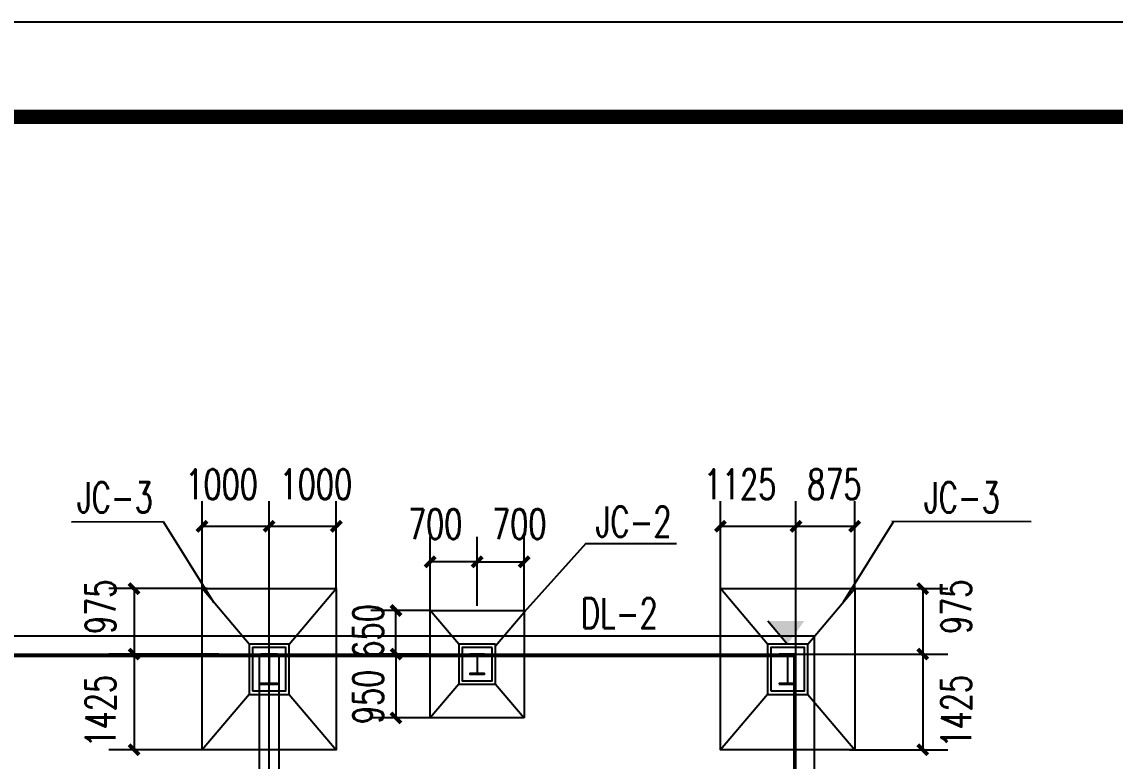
# Model space of a CAD drawing. Extents: x 180850 to 1399066, y 113487 to 334416.
# Drawn here: x 367315 to 383606, y 209367 to 220382 of the extents above; entities that cross this region are included whole.
import ezdxf

# ---------------------------------------------------------------- set-up
doc = ezdxf.new("R2010")
doc.units = 0
doc.header["$LTSCALE"] = 1000
for name, color, linetype in [('AXIS', 3, 'Continuous'), ('DOTE', 1, 'Continuous'), ('GZ', 50, 'Continuous'), ('PUB_TEXT', 7, 'Continuous'), ('PUB_TITLE', 4, 'Continuous'), ('YCX', 90, 'Continuous'), ('承台', 2, 'Continuous')]:
    doc.layers.add(name, color=color, linetype=linetype)
doc.styles.add('_TCH_DIM_T3', font='SIMPLEX', dxfattribs={"width": 0.705882, "bigfont": 'GBCBIG'})
doc.dimstyles.new('TCH_150_1', dxfattribs={"dimtxt": 446.25, "dimasz": 150, "dimexe": 375, "dimexo": 450, "dimgap": 189.375, "dimtad": 1, "dimdec": 0, "dimzin": 0, "dimdsep": 46, "dimtxsty": '_TCH_DIM_T3', "dimblk": 'ARCHTICK', "dimcen": 0.09, "dimclrd": 256, "dimclre": 256, "dimclrt": 7, "dimazin": 2, "dimtfac": 1, "dimtdec": 0, "dimtix": 1, "dimtmove": 2, "dimatfit": 3, "dimfxl": 1, "dimtolj": 1, "dimtzin": 0, "dimarcsym": 0})

# ---------------------------------------------------------------- blocks, each defined once
blk = doc.blocks.new('A$C33B20A31')
at = {"color": 6}
blk.add_line((52100, 35050), (52340, 35050), dxfattribs=at)
at = {"layer": 'GZ', "color": 6}
for points in [[(52125, 35050), (52375, 35050), (52375, 35060), (52257, 35060), (52253, 35065), (52253, 35485), (52257, 35490), (52375, 35490), (52375, 35500), (52125, 35500), (52125, 35490), (52243, 35490), (52247, 35486), (52247, 35065), (52243, 35060), (52125, 35060), (52125, 35050)], [(59850, 35050), (60100, 35050), (60100, 35060), (59982, 35060), (59978, 35065), (59978, 35485), (59982, 35490), (60100, 35490), (60100, 35500), (59850, 35500), (59850, 35490), (59968, 35490), (59972, 35486), (59972, 35065), (59968, 35060), (59850, 35060), (59850, 35050)]]:
    blk.add_lwpolyline(points, close=True, dxfattribs=at)
at = {"layer": 'GZ'}
blk.add_lwpolyline([(55460, 35500), (55240, 35500), (55240, 35490), (55343, 35490), (55347, 35485), (55347, 35215), (55343, 35210), (55240, 35210), (55240, 35200), (55460, 35200), (55460, 35210), (55357, 35210), (55353, 35214), (55353, 35485), (55357, 35490), (55460, 35490), (55460, 35500)], close=True, dxfattribs=at)
blk = doc.blocks.new('_ArchTick')
at = {"color": 0, "linetype": 'ByBlock', "const_width": 0.4}
blk.add_lwpolyline([(-0.5, -0.5), (0.5, 0.5)], dxfattribs=at)
blk = doc.blocks.new('*D1320')
at = {"layer": 'AXIS', "linetype": 'ByBlock', "lineweight": -2, "transparency": 16777216}
for p, q in [((370000, 211901), (370000, 213241)), ((371000, 211901), (371000, 213241)), ((370000, 212866), (371000, 212866))]:
    blk.add_line(p, q, dxfattribs=at)
at = {"layer": 'Defpoints', "color": 0, "linetype": 'ByBlock', "transparency": 16777216}
for p in [(371000, 212866), (370000, 211451), (371000, 211451)]:
    blk.add_point(p, dxfattribs=at)
at = {"layer": 'AXIS', "linetype": 'ByBlock', "lineweight": -2, "transparency": 16777216, "xscale": 150, "yscale": 150, "zscale": 150, "rotation": 180}
blk.add_blockref('_ArchTick', (370000, 212866), dxfattribs=at)
at = {"layer": 'AXIS', "linetype": 'ByBlock', "lineweight": -2, "transparency": 16777216, "xscale": 150, "yscale": 150, "zscale": 150}
blk.add_blockref('_ArchTick', (371000, 212866), dxfattribs=at)
at = {"layer": 'AXIS', "color": 7, "linetype": 'ByBlock', "transparency": 16777216, "insert": (370292, 213492), "char_height": 446.2, "attachment_point": 5, "style": '_TCH_DIM_T3'}
blk.add_mtext('\\A1;1000', dxfattribs=at)
blk = doc.blocks.new('*D1321')
at = {"layer": 'AXIS', "linetype": 'ByBlock', "lineweight": -2, "transparency": 16777216}
for p, q in [((370250, 210962), (368612, 210962)), ((368987, 210962), (368987, 209538)), ((370075, 209538), (368612, 209538))]:
    blk.add_line(p, q, dxfattribs=at)
at = {"layer": 'Defpoints', "color": 0, "linetype": 'ByBlock', "transparency": 16777216}
for p in [(370700, 210962), (368987, 209538), (370525, 209538)]:
    blk.add_point(p, dxfattribs=at)
at = {"layer": 'AXIS', "linetype": 'ByBlock', "lineweight": -2, "transparency": 16777216, "xscale": 150, "yscale": 150, "zscale": 150}
for p, rotation in [((368987, 210962), 90), ((368987, 209538), 270)]:
    blk.add_blockref('_ArchTick', p, dxfattribs=dict(at, rotation=rotation))
at = {"layer": 'AXIS', "color": 7, "linetype": 'ByBlock', "transparency": 16777216, "insert": (368487, 210111), "char_height": 446.2, "attachment_point": 5, "rotation": 90, "style": '_TCH_DIM_T3'}
blk.add_mtext('\\A1;1425', dxfattribs=at)
blk = doc.blocks.new('*D1322')
at = {"layer": 'AXIS', "linetype": 'ByBlock', "lineweight": -2, "transparency": 16777216}
for p, q in [((370075, 211938), (368612, 211938)), ((368987, 211938), (368987, 210962)), ((370250, 210962), (368612, 210962))]:
    blk.add_line(p, q, dxfattribs=at)
at = {"layer": 'Defpoints', "color": 0, "linetype": 'ByBlock', "transparency": 16777216}
for p in [(370525, 211938), (368987, 210962), (370700, 210962)]:
    blk.add_point(p, dxfattribs=at)
at = {"layer": 'AXIS', "linetype": 'ByBlock', "lineweight": -2, "transparency": 16777216, "xscale": 150, "yscale": 150, "zscale": 150}
for p, rotation in [((368987, 211938), 90), ((368987, 210962), 270)]:
    blk.add_blockref('_ArchTick', p, dxfattribs=dict(at, rotation=rotation))
at = {"layer": 'AXIS', "color": 7, "linetype": 'ByBlock', "transparency": 16777216, "insert": (368487, 211667), "char_height": 446.2, "attachment_point": 5, "rotation": 90, "style": '_TCH_DIM_T3'}
blk.add_mtext('\\A1;975', dxfattribs=at)
blk = doc.blocks.new('*D1323')
at = {"layer": 'AXIS', "linetype": 'ByBlock', "lineweight": -2, "transparency": 16777216}
for p, q in [((371000, 211901), (371000, 213241)), ((372000, 211901), (372000, 213241)), ((371000, 212866), (372000, 212866))]:
    blk.add_line(p, q, dxfattribs=at)
at = {"layer": 'Defpoints', "color": 0, "linetype": 'ByBlock', "transparency": 16777216}
for p in [(372000, 212866), (371000, 211451), (372000, 211451)]:
    blk.add_point(p, dxfattribs=at)
at = {"layer": 'AXIS', "linetype": 'ByBlock', "lineweight": -2, "transparency": 16777216, "xscale": 150, "yscale": 150, "zscale": 150, "rotation": 180}
blk.add_blockref('_ArchTick', (371000, 212866), dxfattribs=at)
at = {"layer": 'AXIS', "linetype": 'ByBlock', "lineweight": -2, "transparency": 16777216, "xscale": 150, "yscale": 150, "zscale": 150}
blk.add_blockref('_ArchTick', (372000, 212866), dxfattribs=at)
at = {"layer": 'AXIS', "color": 7, "linetype": 'ByBlock', "transparency": 16777216, "insert": (371697, 213492), "char_height": 446.2, "attachment_point": 5, "style": '_TCH_DIM_T3'}
blk.add_mtext('\\A1;1000', dxfattribs=at)
blk = doc.blocks.new('*D1324')
at = {"layer": 'AXIS', "linetype": 'ByBlock', "lineweight": -2, "transparency": 16777216}
for p, q in [((377725, 211901), (377725, 213241)), ((378850, 211907), (378850, 213241)), ((377725, 212866), (378850, 212866))]:
    blk.add_line(p, q, dxfattribs=at)
at = {"layer": 'Defpoints', "color": 0, "linetype": 'ByBlock', "transparency": 16777216}
for p in [(378850, 212866), (378850, 211457), (377725, 211451)]:
    blk.add_point(p, dxfattribs=at)
at = {"layer": 'AXIS', "linetype": 'ByBlock', "lineweight": -2, "transparency": 16777216, "xscale": 150, "yscale": 150, "zscale": 150, "rotation": 180}
blk.add_blockref('_ArchTick', (377725, 212866), dxfattribs=at)
at = {"layer": 'AXIS', "linetype": 'ByBlock', "lineweight": -2, "transparency": 16777216, "xscale": 150, "yscale": 150, "zscale": 150}
blk.add_blockref('_ArchTick', (378850, 212866), dxfattribs=at)
at = {"layer": 'AXIS', "color": 7, "linetype": 'ByBlock', "transparency": 16777216, "insert": (378017, 213492), "char_height": 446.2, "attachment_point": 5, "style": '_TCH_DIM_T3'}
blk.add_mtext('\\A1;1125', dxfattribs=at)
blk = doc.blocks.new('*D1325')
at = {"layer": 'AXIS', "linetype": 'ByBlock', "lineweight": -2, "transparency": 16777216}
for p, q in [((379475, 210962), (381114, 210962)), ((380739, 210962), (380739, 209538)), ((379650, 209538), (381114, 209538))]:
    blk.add_line(p, q, dxfattribs=at)
at = {"layer": 'Defpoints', "color": 0, "linetype": 'ByBlock', "transparency": 16777216}
for p in [(379025, 210962), (379200, 209538), (380739, 209538)]:
    blk.add_point(p, dxfattribs=at)
at = {"layer": 'AXIS', "linetype": 'ByBlock', "lineweight": -2, "transparency": 16777216, "xscale": 150, "yscale": 150, "zscale": 150}
for p, rotation in [((380739, 210962), 90), ((380739, 209538), 270)]:
    blk.add_blockref('_ArchTick', p, dxfattribs=dict(at, rotation=rotation))
at = {"layer": 'AXIS', "color": 7, "linetype": 'ByBlock', "transparency": 16777216, "insert": (381239, 210111), "char_height": 446.2, "attachment_point": 5, "rotation": 90, "style": '_TCH_DIM_T3'}
blk.add_mtext('\\A1;1425', dxfattribs=at)
blk = doc.blocks.new('*D1326')
at = {"layer": 'AXIS', "linetype": 'ByBlock', "lineweight": -2, "transparency": 16777216}
for p, q in [((379650, 211938), (381114, 211938)), ((380739, 211938), (380739, 210962)), ((379475, 210962), (381114, 210962))]:
    blk.add_line(p, q, dxfattribs=at)
at = {"layer": 'Defpoints', "color": 0, "linetype": 'ByBlock', "transparency": 16777216}
for p in [(379200, 211938), (379025, 210962), (380739, 210962)]:
    blk.add_point(p, dxfattribs=at)
at = {"layer": 'AXIS', "linetype": 'ByBlock', "lineweight": -2, "transparency": 16777216, "xscale": 150, "yscale": 150, "zscale": 150}
for p, rotation in [((380739, 211938), 90), ((380739, 210962), 270)]:
    blk.add_blockref('_ArchTick', p, dxfattribs=dict(at, rotation=rotation))
at = {"layer": 'AXIS', "color": 7, "linetype": 'ByBlock', "transparency": 16777216, "insert": (381239, 211667), "char_height": 446.2, "attachment_point": 5, "rotation": 90, "style": '_TCH_DIM_T3'}
blk.add_mtext('\\A1;975', dxfattribs=at)
blk = doc.blocks.new('*D1327')
at = {"layer": 'AXIS', "linetype": 'ByBlock', "lineweight": -2, "transparency": 16777216}
for p, q in [((378850, 211907), (378850, 213241)), ((379725, 211901), (379725, 213241)), ((378850, 212866), (379725, 212866))]:
    blk.add_line(p, q, dxfattribs=at)
at = {"layer": 'Defpoints', "color": 0, "linetype": 'ByBlock', "transparency": 16777216}
for p in [(379725, 212866), (378850, 211457), (379725, 211451)]:
    blk.add_point(p, dxfattribs=at)
at = {"layer": 'AXIS', "linetype": 'ByBlock', "lineweight": -2, "transparency": 16777216, "xscale": 150, "yscale": 150, "zscale": 150, "rotation": 180}
blk.add_blockref('_ArchTick', (378850, 212866), dxfattribs=at)
at = {"layer": 'AXIS', "linetype": 'ByBlock', "lineweight": -2, "transparency": 16777216, "xscale": 150, "yscale": 150, "zscale": 150}
blk.add_blockref('_ArchTick', (379725, 212866), dxfattribs=at)
at = {"layer": 'AXIS', "color": 7, "linetype": 'ByBlock', "transparency": 16777216, "insert": (379422, 213492), "char_height": 446.2, "attachment_point": 5, "style": '_TCH_DIM_T3'}
blk.add_mtext('\\A1;875', dxfattribs=at)
blk = doc.blocks.new('*D1404')
at = {"layer": 'AXIS', "linetype": 'ByBlock', "lineweight": -2, "transparency": 16777216}
for p, q in [((373400, 211557), (373400, 212711)), ((374100, 211682), (374100, 212711)), ((374100, 212336), (373400, 212336))]:
    blk.add_line(p, q, dxfattribs=at)
at = {"layer": 'Defpoints', "color": 0, "linetype": 'ByBlock', "transparency": 16777216}
for p in [(373400, 212336), (374100, 211232), (373400, 211107)]:
    blk.add_point(p, dxfattribs=at)
at = {"layer": 'AXIS', "linetype": 'ByBlock', "lineweight": -2, "transparency": 16777216, "xscale": 150, "yscale": 150, "zscale": 150, "rotation": 180}
blk.add_blockref('_ArchTick', (373400, 212336), dxfattribs=at)
at = {"layer": 'AXIS', "linetype": 'ByBlock', "lineweight": -2, "transparency": 16777216, "xscale": 150, "yscale": 150, "zscale": 150}
blk.add_blockref('_ArchTick', (374100, 212336), dxfattribs=at)
at = {"layer": 'AXIS', "color": 7, "linetype": 'ByBlock', "transparency": 16777216, "insert": (373474, 212900), "char_height": 446.2, "attachment_point": 5, "style": '_TCH_DIM_T3'}
blk.add_mtext('\\A1;700', dxfattribs=at)
blk = doc.blocks.new('*D1405')
at = {"layer": 'AXIS', "linetype": 'ByBlock', "lineweight": -2, "transparency": 16777216}
for p, q in [((373389, 211612), (372515, 211612)), ((372890, 210962), (372890, 211612)), ((373375, 210962), (372515, 210962))]:
    blk.add_line(p, q, dxfattribs=at)
at = {"layer": 'Defpoints', "color": 0, "linetype": 'ByBlock', "transparency": 16777216}
for p in [(372890, 211612), (373839, 211612), (373825, 210962)]:
    blk.add_point(p, dxfattribs=at)
at = {"layer": 'AXIS', "linetype": 'ByBlock', "lineweight": -2, "transparency": 16777216, "xscale": 150, "yscale": 150, "zscale": 150}
for p, rotation in [((372890, 211612), 90), ((372890, 210962), 270)]:
    blk.add_blockref('_ArchTick', p, dxfattribs=dict(at, rotation=rotation))
at = {"layer": 'AXIS', "color": 7, "linetype": 'ByBlock', "transparency": 16777216, "insert": (372476, 211300), "char_height": 446.2, "attachment_point": 5, "rotation": 90, "style": '_TCH_DIM_T3'}
blk.add_mtext('\\A1;650', dxfattribs=at)
blk = doc.blocks.new('*D1406')
at = {"layer": 'AXIS', "linetype": 'ByBlock', "lineweight": -2, "transparency": 16777216}
for p, q in [((374100, 211682), (374100, 212711)), ((374800, 211557), (374800, 212711)), ((374100, 212336), (374800, 212336))]:
    blk.add_line(p, q, dxfattribs=at)
at = {"layer": 'Defpoints', "color": 0, "linetype": 'ByBlock', "transparency": 16777216}
for p in [(374800, 212336), (374100, 211232), (374800, 211107)]:
    blk.add_point(p, dxfattribs=at)
at = {"layer": 'AXIS', "linetype": 'ByBlock', "lineweight": -2, "transparency": 16777216, "xscale": 150, "yscale": 150, "zscale": 150, "rotation": 180}
blk.add_blockref('_ArchTick', (374100, 212336), dxfattribs=at)
at = {"layer": 'AXIS', "linetype": 'ByBlock', "lineweight": -2, "transparency": 16777216, "xscale": 150, "yscale": 150, "zscale": 150}
blk.add_blockref('_ArchTick', (374800, 212336), dxfattribs=at)
at = {"layer": 'AXIS', "color": 7, "linetype": 'ByBlock', "transparency": 16777216, "insert": (374727, 212900), "char_height": 446.2, "attachment_point": 5, "style": '_TCH_DIM_T3'}
blk.add_mtext('\\A1;700', dxfattribs=at)
blk = doc.blocks.new('*D1407')
at = {"layer": 'AXIS', "linetype": 'ByBlock', "lineweight": -2, "transparency": 16777216}
for p, q in [((373375, 210962), (372515, 210962)), ((372890, 210962), (372890, 210012)), ((373389, 210012), (372515, 210012))]:
    blk.add_line(p, q, dxfattribs=at)
at = {"layer": 'Defpoints', "color": 0, "linetype": 'ByBlock', "transparency": 16777216}
for p in [(373825, 210962), (372890, 210012), (373839, 210012)]:
    blk.add_point(p, dxfattribs=at)
at = {"layer": 'AXIS', "linetype": 'ByBlock', "lineweight": -2, "transparency": 16777216, "xscale": 150, "yscale": 150, "zscale": 150}
for p, rotation in [((372890, 210962), 90), ((372890, 210012), 270)]:
    blk.add_blockref('_ArchTick', p, dxfattribs=dict(at, rotation=rotation))
at = {"layer": 'AXIS', "color": 7, "linetype": 'ByBlock', "transparency": 16777216, "insert": (372476, 210324), "char_height": 446.2, "attachment_point": 5, "rotation": 90, "style": '_TCH_DIM_T3'}
blk.add_mtext('\\A1;950', dxfattribs=at)

msp = doc.modelspace()

# ---------------------------------------------------------------- linework, layer by layer
for p, q in [((370700.32, 211112.56), (370000.32, 211937.56)), ((371300.32, 211112.56), (372000.32, 211937.56)), ((378425.32, 211112.56), (377725.32, 211937.56)), ((379025.32, 211112.56), (379725.32, 211937.56)), ((373825.32, 210862.05), (373825.32, 210862.05)), ((371300.32, 210662.56), (371300.32, 210662.56)), ((370700.32, 210362.56), (370000.32, 209537.56)), ((371300.32, 210362.56), (372000.32, 209537.56)), ((378425.32, 210362.56), (377725.32, 209537.56)), ((379025.32, 210362.56), (379725.32, 209537.56))]:
    msp.add_line(p, q)
for points in [[(370000.32, 211937.56), (372000.32, 211937.56), (372000.32, 209537.56), (370000.32, 209537.56)], [(377725.32, 211937.56), (379725.32, 211937.56), (379725.32, 209537.56), (377725.32, 209537.56)], [(318480.32, 211232.31), (379120.32, 211232.31), (379120.32, 175192.31), (318480.32, 175192.31)], [(318780.32, 210932.31), (378820.32, 210932.31), (378820.32, 175492.31), (318780.32, 175492.31)], [(370850.32, 176012.13), (371150.32, 176012.13), (371150.32, 210932.31), (370850.32, 210932.31)]]:
    msp.add_lwpolyline(points, close=True)
at = {"layer": 'DOTE'}
for p, q in [((371000.32, 174337.31), (371000.32, 212087.31)), ((378850.32, 174337.31), (378850.32, 212087.31)), ((317625.32, 210962.31), (380100.32, 210962.31))]:
    msp.add_line(p, q, dxfattribs=at)
at = {"layer": 'PUB_TEXT', "color": 5}
msp.add_line((378430.48, 211457.1), (378725.32, 211112.56), dxfattribs=at)
msp.add_solid([(378974.88, 211457.1), (378725.32, 211112.56), (378430.48, 211457.1)], dxfattribs=at)
at = {"layer": 'PUB_TITLE'}
msp.add_lwpolyline([(306908.52, 220381.89), (425837.69, 220381.89), (425837.69, 136381.97), (306908.52, 136381.97)], close=True, dxfattribs=at)
at = {"layer": 'PUB_TITLE', "const_width": 212.12}
msp.add_lwpolyline([(310443.87, 137796.11), (310443.87, 218967.75), (424423.55, 218967.75), (424423.55, 137796.11)], close=True, dxfattribs=at)
at = {"layer": 'YCX'}
for p, q in [((368054.18, 212934.93), (369420.08, 212937.7)), ((369420.08, 212937.7), (370173.02, 211734.35)), ((380305.56, 212937.7), (379552.61, 211734.35)), ((382355.24, 212933.49), (380280.56, 212937.7)), ((375717.77, 212608.42), (374800.32, 211587.05)), ((375717.77, 212608.42), (377067.76, 212610.18))]:
    msp.add_line(p, q, dxfattribs=at)
at = {"layer": '承台'}
for p, q in [((373825.32, 211112.05), (373400.32, 211612.05)), ((374375.32, 211087.05), (374800.32, 211587.05)), ((373825.32, 210512.05), (373400.32, 210012.05)), ((374375.32, 210512.05), (374800.32, 210012.05))]:
    msp.add_line(p, q, dxfattribs=at)
at = {"layer": '承台', "color": 6}
msp.add_line((371300.32, 210662.56), (371300.32, 210662.56), dxfattribs=at)
at = {"layer": '承台'}
for points in [[(374800.32, 210012.05), (373400.32, 210012.05), (373400.32, 211612.05), (374800.32, 211612.05)], [(374375.32, 211112.05), (373825.32, 211112.05), (373825.32, 210512.05), (374375.32, 210512.05)], [(374325.32, 211062.05), (373875.32, 211062.05), (373875.32, 210562.05), (374325.32, 210562.05)]]:
    msp.add_lwpolyline(points, close=True, dxfattribs=at)
at = {"layer": '承台', "color": 6}
for points in [[(370700.32, 210362.56), (371300.32, 210362.56), (371300.32, 211112.56), (370700.32, 211112.56)], [(370750.32, 210412.56), (371250.32, 210412.56), (371250.32, 211062.56), (370750.32, 211062.56)], [(378425.32, 210362.56), (379025.32, 210362.56), (379025.32, 211112.56), (378425.32, 211112.56)], [(378475.32, 210412.56), (378975.32, 210412.56), (378975.32, 211062.56), (378475.32, 211062.56)]]:
    msp.add_lwpolyline(points, close=True, dxfattribs=at)

# ---------------------------------------------------------------- block references
msp.add_blockref('A$C33B20A31', (318750.32, 175462.31))

# ---------------------------------------------------------------- texts
at = {"layer": 'YCX', "style": '_TCH_DIM_T3', "width": 0.705882}
for s, p in [('JC-3', (368137.36, 213071.56)), ('JC-3', (380759.24, 213071.56)), ('JC-2', (375867.07, 212710.21))]:
    msp.add_text(s, height=450, dxfattribs=at).set_placement(p)
at = {"layer": '承台', "color": 6, "style": '_TCH_DIM_T3', "width": 0.705882}
msp.add_text('DL-2', height=450, dxfattribs=at).set_placement((375647.03, 211346.37))

# ---------------------------------------------------------------- dimensions: what is measured, and where the dimension line sits
at = {"layer": 'AXIS', "linetype": 'ByBlock'}
for base, p1, p2, picture, middle in [((371000.32, 212865.54), (370000.32, 211451.39), (371000.32, 211451.39), '*D1320', (370292.27, 213491.71)), ((372000.32, 212865.54), (371000.32, 211451.39), (372000.32, 211451.39), '*D1323', (371697.24, 213491.71)), ((378850.32, 212865.54), (377725.32, 211451.39), (378850.32, 211457.1), '*D1324', (378017.27, 213491.71)), ((379725.32, 212865.54), (378850.32, 211457.1), (379725.32, 211451.39), '*D1327', (379422.24, 213491.71)), ((373400.32, 212336.06), (374100.32, 211232.05), (373400.32, 211107.05), '*D1404', (373474.13, 212900.13))]:
    dim = msp.add_linear_dim(base=base, p1=p1, p2=p2, dimstyle='TCH_150_1', dxfattribs=at)
    dim.commit()
    dim.dimension.update_dxf_attribs({"geometry": picture, "text_midpoint": middle, "dimtype": 160})
for base, p1, p2, angle, picture, middle in [((374800.32, 212336.06), (374100.32, 211232.05), (374800.32, 211107.05), 180, '*D1406', (374726.51, 212900.13)), ((368986.89, 210962.31), (370525.32, 211937.56), (370700.32, 210962.31), 90, '*D1322', (368486.89, 211666.87)), ((380738.74, 210962.31), (379200.32, 211937.56), (379025.32, 210962.31), 90, '*D1326', (381238.74, 211666.87)), ((372890.49, 211612.05), (373825.32, 210962.31), (373839.15, 211612.05), 90, '*D1405', (372475.54, 211300.31)), ((368986.89, 209537.56), (370700.32, 210962.31), (370525.32, 209537.56), 90, '*D1321', (368486.89, 210111.37)), ((372890.49, 210012.05), (373825.32, 210962.31), (373839.15, 210012.05), 269.999998, '*D1407', (372475.54, 210323.79)), ((380738.74, 209537.56), (379025.32, 210962.31), (379200.32, 209537.56), 90, '*D1325', (381238.74, 210111.37))]:
    dim = msp.add_linear_dim(base=base, p1=p1, p2=p2, angle=angle, dimstyle='TCH_150_1', dxfattribs=at)
    dim.commit()
    dim.dimension.update_dxf_attribs({"geometry": picture, "text_midpoint": middle, "dimtype": 160})

doc.saveas('drawing.dxf')
